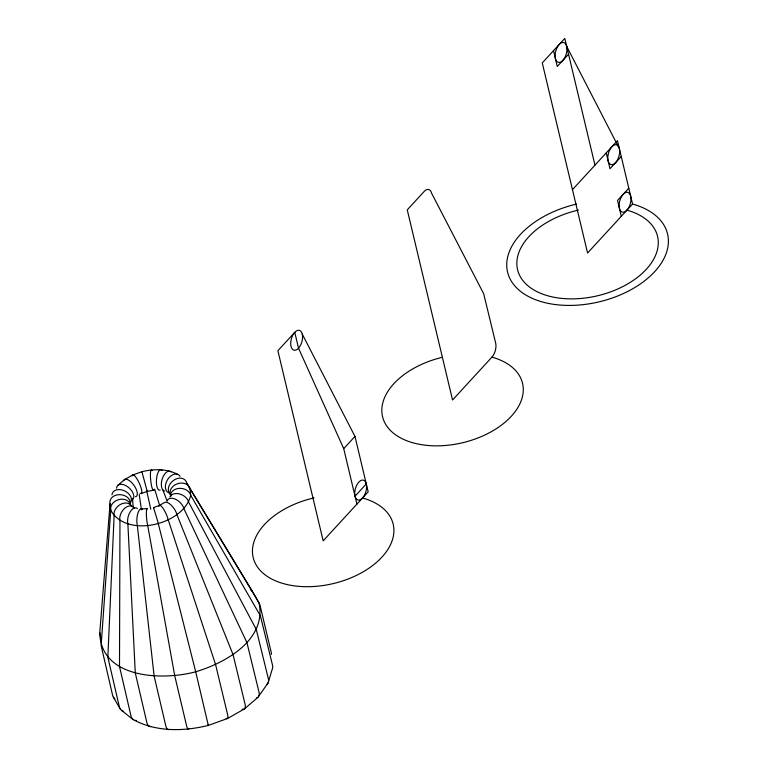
<?xml version="1.0" encoding="UTF-8"?>
<svg xmlns="http://www.w3.org/2000/svg" width="768" height="768" viewBox="0 0 768 768"><rect width="100%" height="100%" fill="white"/><g stroke="black" fill="none" stroke-linecap="round" stroke-linejoin="round"><path stroke-width="1.15" d="M101.03 639.283L99.782 632.563L110.054 503.683A10.282 7.958 6 0 1 119.587 494.65A10.282 7.958 6 0 1 130.368 503.674M258.874 696.01L268.08 682.915L272.15 669.475A10.282 7.958 6 0 0 272.563 665.376L260.4 615.821L190.714 495.283L190.032 488.736L186.653 482.918A10.282 7.747 -41.3 0 0 173.414 480.48A10.282 7.747 -41.3 0 0 170.678 494.611M568.541 54.24L557.29 66.49L553.517 50.65M572.467 189.648L617.472 140.659L632.563 204.038A82.234 50.17 -13.4 0 1 639.59 284.477A82.234 50.17 -13.4 0 1 513.696 284.573A82.234 50.17 -13.4 0 1 576.518 204.086M356.928 504.106L343.718 448.646L354.97 436.406L302.266 334.138M621.245 156.509L609.994 168.749L606.221 152.909M628.79 188.198L617.539 200.438L621.312 216.288M355.037 496.186L366.288 483.936M491.933 357.139L452.554 400.003L407.261 209.866L424.138 191.491A10.282 5.462 -74.5 0 1 431.645 193.296L483.667 293.712L495.667 343.085A10.282 5.462 -74.5 0 1 491.933 357.139A71.952 43.901 -13.4 0 1 498.25 427.402A71.952 43.901 -13.4 0 1 388.099 427.824A71.952 43.901 -13.4 0 1 442.253 357.322M632.563 204.038L587.568 253.027L542.266 62.899L564.768 38.4L594.97 165.158M117.936 485.27L124.387 479.693L132.528 475.075L141.898 471.725C153.533 468.864 166.358 468.547 177.245 474.182M257.933 697.277L244.502 708.883L227.587 718.483L208.33 725.414L207.936 724.781M141.504 493.459L147.226 491.395L141.898 471.725M153.619 508.272L153.533 507.581L159.264 505.517L164.304 502.666A10.282 4.426 55.1 0 1 171.139 505.114A10.282 4.426 55.1 0 1 176.986 514.8L233.078 654.691L245.117 704.4A10.282 4.426 55.1 0 1 242.016 709.219M147.226 491.395L153.706 490.186M153.533 507.581L157.661 521.126L195.686 671.77L208.33 725.414C184.061 731.366 157.315 732.086 134.621 720.336M141.571 508.829L147.504 508.704A10.282 1.709 84.1 0 0 146.352 514.032A10.282 1.709 84.1 0 0 147.686 525.341L174.72 675.686L186.509 725.491A10.282 1.709 84.1 0 0 188.832 728.352M250.541 589.757L252.326 591.197L259.882 604.742L271.21 652.272A10.282 8.131 -18.1 0 1 271.363 654.413M121.517 710.314L133.018 719.539M186.653 482.918L252.326 591.197M113.424 697.238L120.154 708.826M566.659 46.32L619.354 148.579A10.282 5.462 -74.5 0 1 613.066 164.477A10.282 5.462 -74.5 0 1 608.669 152.573A10.282 5.462 -74.5 0 1 618.672 146.746M343.718 448.646L298.531 348.192L294.758 332.342L277.882 350.717L323.174 540.854L368.179 491.856L354.97 436.406M162.912 490.09L167.194 501.245M154.646 489.158L159.523 505.162M146.659 490.646L150.787 509.213M139.238 494.544L141.446 509.846M110.054 503.683L110.736 510.24L101.126 645.6L112.598 695.28A10.282 8.131 -18.1 0 0 114.874 698.88M99.782 632.563C100.406 678.864 162.854 680.726 195.686 671.77C225.542 662.938 266.794 639.878 259.056 602.784L190.032 488.736A10.282 8.131 -18.1 0 0 176.957 483.917A10.282 8.131 -18.1 0 0 171.034 496.07M132.499 498.307L133.248 507.85M626.938 210.163A10.282 5.462 -74.5 0 0 628.982 192.979A10.282 5.462 -74.5 0 0 619.238 203.587A10.282 5.462 -74.5 0 0 626.938 210.163A71.952 43.901 -13.4 0 1 632.957 280.627A71.952 43.901 -13.4 0 1 522.787 280.454A71.952 43.901 -13.4 0 1 578.41 210.086M362.554 497.981A10.282 5.462 -74.5 0 1 354.845 491.405A10.282 5.462 -74.5 0 1 364.589 480.797A10.282 5.462 -74.5 0 1 362.554 497.981A71.952 43.901 -13.4 0 1 368.573 568.454A71.952 43.901 -13.4 0 1 258.403 568.272A71.952 43.901 -13.4 0 1 314.016 497.904M164.611 491.05A10.282 5.462 -74.5 0 1 162.336 478.56A10.282 5.462 -74.5 0 1 171.187 471.85M160.166 490.051A10.282 3.706 -86.1 0 1 156.528 478.944A10.282 3.706 -86.1 0 1 162.048 470.333M154.061 489.418A10.282 1.709 84.1 0 1 150.72 480.394A10.282 1.709 84.1 0 1 152.045 470.534M132.211 475.91A10.282 2.506 65.5 0 1 139.402 483.466A10.282 2.506 65.5 0 1 139.987 493.229M123.725 480.72A10.282 4.426 55.1 0 1 133.795 485.107A10.282 4.426 55.1 0 1 135.389 496.771M116.602 488.227A10.282 6.038 42.6 0 1 127.766 486.816A10.282 6.038 42.6 0 1 132.47 499.766M111.965 494.822A10.282 7.248 26.6 0 1 123.61 490.445A10.282 7.248 26.6 0 1 130.915 502.042M130.56 504.864A10.282 8.131 -18.1 0 0 118.762 499.622A10.282 8.131 -18.1 0 0 110.736 510.24C126.288 538.685 183.917 524.947 190.714 495.283A10.282 7.958 6 0 0 180.077 488.342A10.282 7.958 6 0 0 170.4 495.302M123.35 711.302A10.282 7.747 -41.3 0 1 119.357 706.915L107.856 657.187L114.106 516.058A10.282 7.747 -41.3 0 1 120.125 504.595A10.282 7.747 -41.3 0 1 131.453 505.862M136.493 720.49A10.282 6.835 -60.1 0 1 131.059 716.285L119.501 666.518L119.962 520.742A10.282 6.835 -60.1 0 1 124.704 508.262A10.282 6.835 -60.1 0 1 134.419 508.243M151.354 726.566A10.282 5.462 -74.5 0 1 146.899 722.765L135.283 672.97L127.882 523.978A10.282 5.462 -74.5 0 1 130.224 511.786A10.282 5.462 -74.5 0 1 137.434 508.589M169.085 729.514A10.282 3.706 -86.1 0 1 165.811 725.904L154.118 676.099L137.338 525.552A10.282 3.706 -86.1 0 1 137.933 513.072A10.282 3.706 -86.1 0 1 142.483 509.434M226.08 718.253A10.282 2.506 65.5 0 0 227.558 714.365L215.587 664.608L168.211 519.782A10.282 2.506 65.5 0 0 163.085 508.368A10.282 2.506 65.5 0 0 158.947 506.352M256.493 698.054A10.282 6.038 42.6 0 0 259.056 692.362L246.96 642.691L183.955 508.781A10.282 6.038 42.6 0 0 175.91 499.402A10.282 6.038 42.6 0 0 167.347 500.477M266.947 684.451A10.282 7.248 26.6 0 0 268.416 679.046L256.272 629.443L188.64 502.118A10.282 7.248 26.6 0 0 179.722 493.978A10.282 7.248 26.6 0 0 169.843 496.934M169.162 492.902A10.282 6.835 -60.1 0 1 167.76 479.338A10.282 6.835 -60.1 0 1 180.058 476.362M562.915 60.365A10.282 5.462 -74.5 0 0 564.96 43.181A10.282 5.462 -74.5 0 0 555.216 53.789A10.282 5.462 -74.5 0 0 562.915 60.365M298.531 348.192A10.282 5.462 -74.5 0 0 300.566 330.998A10.282 5.462 -74.5 0 0 290.822 341.606A10.282 5.462 -74.5 0 0 298.531 348.192"/></g></svg>
